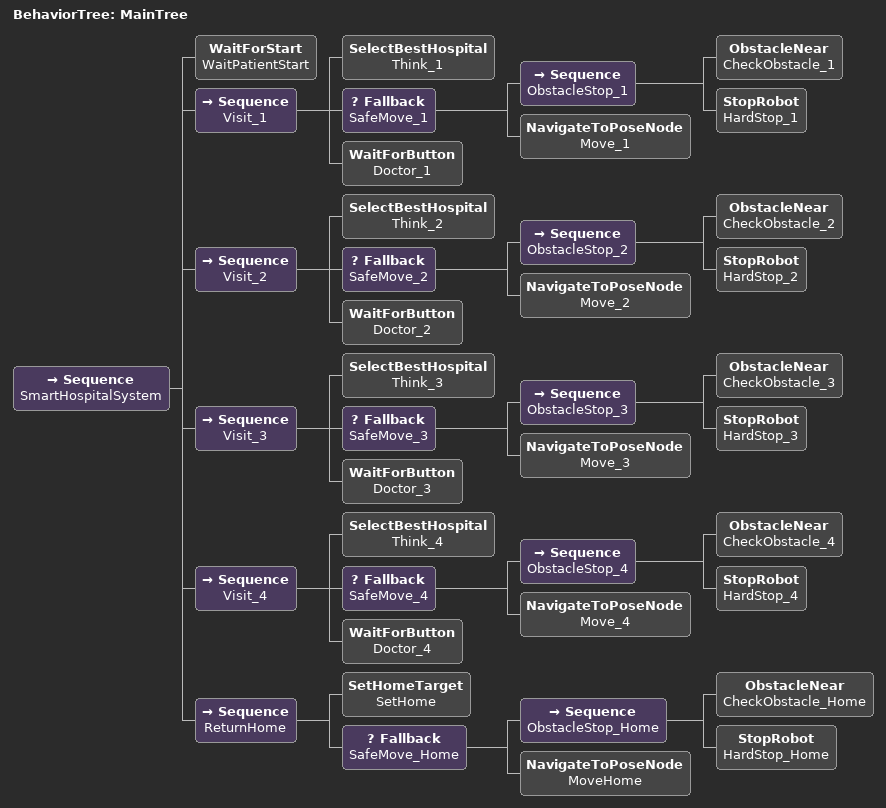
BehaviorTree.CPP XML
<root main_tree_to_execute="MainTree">
  <BehaviorTree ID="MainTree">
    <Sequence name="SmartHospitalSystem">

      <!-- 1. 시작 신호 대기 -->
      <WaitForStart name="WaitPatientStart"/>

      <!-- 2. 병원 순회 (최적 병원 선택 -> 이동 -> 진료 대기) -->
      <!-- Visit 1 -->
      <!-- Visit 1 -->
      <Sequence name="Visit_1">
        <SelectBestHospital name="Think_1"/>

        <!-- ✅ 장애물 우선 처리 Fallback -->
        <Fallback name="SafeMove_1">
          <!-- [1] 장애물 감지 + 정지 시퀀스 -->
          <Sequence name="ObstacleStop_1">
            <ObstacleNear name="CheckObstacle_1"/>
            <StopRobot   name="HardStop_1"/>
          </Sequence>

          <!-- [2] 장애물 없을 때만 실제 이동 -->
          <NavigateToPoseNode name="Move_1"/>
        </Fallback>

        <WaitForButton name="Doctor_1"/>
      </Sequence>

      <!-- Visit 2 -->
      <Sequence name="Visit_2">
        <SelectBestHospital name="Think_2"/>

        <Fallback name="SafeMove_2">
          <Sequence name="ObstacleStop_2">
            <ObstacleNear name="CheckObstacle_2"/>
            <StopRobot   name="HardStop_2"/>
          </Sequence>
          <NavigateToPoseNode name="Move_2"/>
        </Fallback>

        <WaitForButton name="Doctor_2"/>
      </Sequence>

      <!-- Visit 3 -->
      <Sequence name="Visit_3">
        <SelectBestHospital name="Think_3"/>

        <Fallback name="SafeMove_3">
          <Sequence name="ObstacleStop_3">
            <ObstacleNear name="CheckObstacle_3"/>
            <StopRobot   name="HardStop_3"/>
          </Sequence>
          <NavigateToPoseNode name="Move_3"/>
        </Fallback>

        <WaitForButton name="Doctor_3"/>
      </Sequence>

      <!-- Visit 4 -->
      <Sequence name="Visit_4">
        <SelectBestHospital name="Think_4"/>

        <Fallback name="SafeMove_4">
          <Sequence name="ObstacleStop_4">
            <ObstacleNear name="CheckObstacle_4"/>
            <StopRobot   name="HardStop_4"/>
          </Sequence>
          <NavigateToPoseNode name="Move_4"/>
        </Fallback>

        <WaitForButton name="Doctor_4"/>
      </Sequence>

      <!-- 3. 모든 진료 종료 후 집으로 복귀 -->
      <!-- Return Home -->
      <Sequence name="ReturnHome">

        <!-- 집 좌표 설정 -->
        <SetHomeTarget name="SetHome"/>

        <!-- 장애물 회피 + 이동 -->
        <Fallback name="SafeMove_Home">

          <!-- [1] 장애물 감지 → 정지 -->
          <Sequence name="ObstacleStop_Home">
            <ObstacleNear name="CheckObstacle_Home"/>
            <StopRobot   name="HardStop_Home"/>
          </Sequence>

          <!-- [2] 장애물 없을 때만 이동 -->
          <NavigateToPoseNode name="MoveHome"/>
        </Fallback>

      </Sequence>

    </Sequence>
  </BehaviorTree>
</root>
